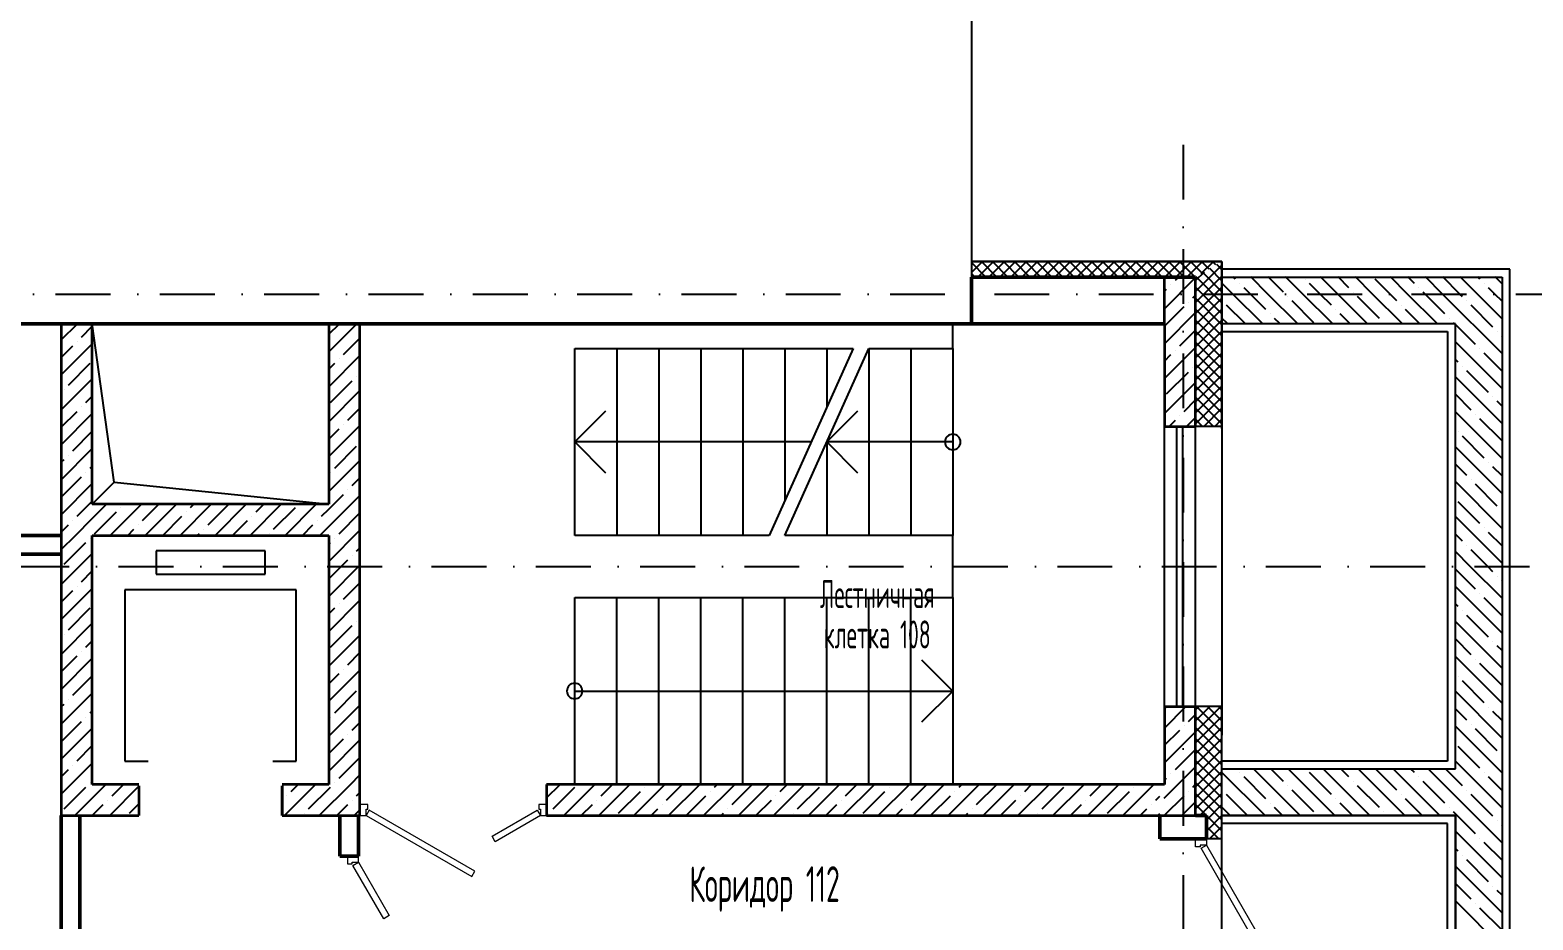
# Model space of a CAD drawing. Extents: x -1560602 to 321118, y -2308202 to -430103.
# Drawn here: x -1491295 to -1481636, y -2035424 to -2029707 of the extents above; entities that cross this region are included whole.
import ezdxf
from ezdxf.enums import TextEntityAlignment as Align

# ---------------------------------------------------------------- set-up
doc = ezdxf.new("R2010")
doc.units = 0
doc.header["$MEASUREMENT"] = 0
doc.linetypes.add('Dot & Dashed', pattern=[670.277762, 352.777767, -176.388884, 0, -141.111112])
doc.linetypes.add('Штрихпунктирная', pattern=[0.670278, 0.352778, -0.176389, 0, -0.141111])
doc.layers.get('0').update_dxf_attribs({"color": 255, "linetype": 'CONTINUOUS'})
for name, color, linetype, lineweight in [('Двери', 4, 'CONTINUOUS', 15), ('Диафрагма', 2, 'CONTINUOUS', 35), ('монолитная стена', 2, 'CONTINUOUS', 25), ('стены', 5, 'CONTINUOUS', 50)]:
    doc.layers.add(name, color=color, linetype=linetype, lineweight=lineweight)
for name, color, linetype in [('Оси', 253, 'Dot & Dashed'), ('отделка', 240, 'CONTINUOUS'), ('Текст', 7, 'CONTINUOUS'), ('Утеплитель', 6, 'CONTINUOUS')]:
    doc.layers.add(name, color=color, linetype=linetype)
doc.styles.get("Standard").update_dxf_attribs({"font": 'spds.shx', "width": 0.7, "height": 250})

msp = doc.modelspace()

# ---------------------------------------------------------------- linework, layer by layer
at = {"color": 0, "ltscale": 100}
for p, q in [((-1485244.7, -2026863.4), (-1485244.7, -2031193.4)), ((-1483634.7, -2031193.4), (-1483634.7, -2034236.3)), ((-1481784.7, -2031243.4), (-1483634.7, -2031243.4)), ((-1481784.7, -2039834.2), (-1481784.7, -2031243.4)), ((-1490753.3, -2032612), (-1490894.7, -2031593.4)), ((-1485364.7, -2031753.4), (-1485364.7, -2031593.4)), ((-1483634.7, -2031643.4), (-1482184.7, -2031643.4)), ((-1482184.7, -2031643.4), (-1482184.7, -2034403.4)), ((-1487794.7, -2032953.4), (-1487794.7, -2031753.4)), ((-1487794.7, -2031753.4), (-1486004.7, -2031753.4)), ((-1487524.7, -2031753.4), (-1487524.7, -2032953.4)), ((-1487254.7, -2031753.4), (-1487254.7, -2032953.4)), ((-1486984.7, -2031753.4), (-1486984.7, -2032953.4)), ((-1486714.7, -2031753.4), (-1486714.7, -2032953.4)), ((-1486004.7, -2031753.4), (-1486544.7, -2032953.4)), ((-1486444.7, -2032953.4), (-1485904.7, -2031753.4)), ((-1486444.7, -2031753.4), (-1486444.7, -2032731.4)), ((-1486174.7, -2031753.4), (-1486174.7, -2032131.4)), ((-1485904.7, -2031753.4), (-1485364.7, -2031753.4)), ((-1485904.7, -2031753.4), (-1485904.7, -2032953.4)), ((-1485634.7, -2031753.4), (-1485634.7, -2032953.4)), ((-1485364.7, -2031753.4), (-1485364.7, -2032953.4)), ((-1487794.7, -2032353.4), (-1487594.7, -2032153.4)), ((-1486174.7, -2032353.4), (-1485974.7, -2032153.4)), ((-1487594.7, -2032553.4), (-1487794.7, -2032353.4)), ((-1486274.7, -2032353.4), (-1487794.7, -2032353.4)), ((-1486174.7, -2032353.4), (-1486174.7, -2032953.4)), ((-1485974.7, -2032553.4), (-1486174.7, -2032353.4)), ((-1485364.7, -2032353.4), (-1486174.7, -2032353.4)), ((-1490894.7, -2032753.4), (-1490753.3, -2032612)), ((-1490753.3, -2032612), (-1489374.7, -2032753.4)), ((-1486544.7, -2032953.4), (-1487794.7, -2032953.4)), ((-1485364.7, -2032953.4), (-1486444.7, -2032953.4)), ((-1485364.7, -2033353.4), (-1485364.7, -2032953.4)), ((-1490484.7, -2033053.4), (-1490484.7, -2033203.4)), ((-1489784.7, -2033053.4), (-1490484.7, -2033053.4)), ((-1489784.7, -2033203.4), (-1489784.7, -2033053.4)), ((-1490484.7, -2033203.4), (-1489784.7, -2033203.4)), ((-1489584.7, -2033303.4), (-1490684.7, -2033303.4)), ((-1490684.7, -2033303.4), (-1490684.7, -2034403.4)), ((-1489584.7, -2034403.4), (-1489584.7, -2033303.4)), ((-1487794.7, -2034553.4), (-1487794.7, -2033353.4)), ((-1487794.7, -2033353.4), (-1485364.7, -2033353.4)), ((-1487524.7, -2034553.4), (-1487524.7, -2033353.4)), ((-1487254.7, -2034553.4), (-1487254.7, -2033353.4)), ((-1486984.7, -2034553.4), (-1486984.7, -2033353.4)), ((-1486714.7, -2034553.4), (-1486714.7, -2033353.4)), ((-1486444.7, -2034553.4), (-1486444.7, -2033353.4)), ((-1486174.7, -2034553.4), (-1486174.7, -2033353.4)), ((-1485904.7, -2034553.4), (-1485904.7, -2033353.4)), ((-1485634.7, -2034553.4), (-1485634.7, -2033353.4)), ((-1485364.7, -2033353.4), (-1485364.7, -2034553.4)), ((-1485564.7, -2033753.4), (-1485364.7, -2033953.4)), ((-1487794.7, -2033953.4), (-1485364.7, -2033953.4)), ((-1485364.7, -2033953.4), (-1485564.7, -2034153.4)), ((-1490684.7, -2034403.4), (-1490534.7, -2034403.4)), ((-1489734.7, -2034403.4), (-1489584.7, -2034403.4)), ((-1482184.7, -2034403.4), (-1483634.7, -2034403.4)), ((-1485394.7, -2034553.4), (-1487824.7, -2034553.4)), ((-1483634.7, -2036553.4), (-1483634.7, -2034753.4)), ((-1483634.7, -2034753.4), (-1482134.7, -2034753.4)), ((-1482134.7, -2034753.4), (-1482134.7, -2036553.4)), ((-1482184.7, -2034803.4), (-1483634.7, -2034803.4)), ((-1482184.7, -2039834.2), (-1482184.7, -2034803.4))]:
    msp.add_line(p, q, dxfattribs=at)
for centre, start, end in [((-1485364.7, -2032353.4), 90, 270), ((-1485364.7, -2032353.4), 270, 90), ((-1487794.7, -2033953.4), 90, 270), ((-1487794.7, -2033953.4), 270, 90)]:
    msp.add_arc(centre, 50, start, end, dxfattribs=at)
at = {"layer": 'Двери', "color": 0, "linetype": 'Continuous'}
for p, q in [((-1489124.7, -2034683.4), (-1489174.7, -2034683.4)), ((-1489174.7, -2034753.4), (-1489134.7, -2034753.4)), ((-1489134.7, -2034753.4), (-1489134.7, -2034713.4)), ((-1489134.7, -2034713.4), (-1489124.7, -2034713.4)), ((-1489114.7, -2034718.8), (-1489134.7, -2034753.4)), ((-1489134.7, -2034753.4), (-1488455.8, -2035145.4)), ((-1489124.7, -2034713.4), (-1489124.7, -2034683.4)), ((-1488435.8, -2035110.8), (-1489114.7, -2034718.8)), ((-1488325.7, -2034886.8), (-1488034.7, -2034718.8)), ((-1488014.7, -2034753.4), (-1488305.7, -2034921.4)), ((-1488034.7, -2034718.8), (-1488014.7, -2034753.4)), ((-1487974.7, -2034683.4), (-1488024.7, -2034683.4)), ((-1488024.7, -2034683.4), (-1488024.7, -2034713.4)), ((-1488024.7, -2034713.4), (-1488014.7, -2034713.4)), ((-1488014.7, -2034713.4), (-1488014.7, -2034753.4)), ((-1488014.7, -2034753.4), (-1487974.7, -2034753.4)), ((-1488305.7, -2034921.4), (-1488325.7, -2034886.8)), ((-1483804.7, -2034953.4), (-1483804.7, -2034903.4)), ((-1483774.7, -2034953.4), (-1483804.7, -2034953.4)), ((-1483734.7, -2034943.4), (-1483774.7, -2034943.4)), ((-1483774.7, -2034943.4), (-1483774.7, -2034953.4)), ((-1483769.4, -2034963.4), (-1483734.7, -2034943.4)), ((-1483734.7, -2034903.4), (-1483734.7, -2034943.4)), ((-1483734.7, -2034943.4), (-1483237.7, -2035804.3)), ((-1489254.7, -2035013.4), (-1489254.7, -2035063.4)), ((-1489224.7, -2035063.4), (-1489224.7, -2035053.4)), ((-1489224.7, -2035053.4), (-1489184.7, -2035053.4)), ((-1489219.4, -2035073.4), (-1489184.7, -2035053.4)), ((-1489184.7, -2035053.4), (-1489184.7, -2035013.4)), ((-1489184.7, -2035053.4), (-1488986.7, -2035396.4)), ((-1483272.4, -2035824.3), (-1483769.4, -2034963.4)), ((-1489254.7, -2035063.4), (-1489224.7, -2035063.4)), ((-1489021.4, -2035416.4), (-1489219.4, -2035073.4)), ((-1488455.8, -2035145.4), (-1488435.8, -2035110.8)), ((-1488986.7, -2035396.4), (-1489021.4, -2035416.4))]:
    msp.add_line(p, q, dxfattribs=at)
at = {"layer": 'Диафрагма', "color": 0, "ltscale": 100}
for p, q in [((-1484004.7, -2031593.4), (-1484004.7, -2031293.4)), ((-1483804.7, -2032253.4), (-1483804.7, -2031293.4)), ((-1491094.7, -2031593.4), (-1491094.7, -2033353.4)), ((-1490894.7, -2031593.4), (-1489374.7, -2031593.4)), ((-1490894.7, -2032753.4), (-1490894.7, -2031593.4)), ((-1490894.7, -2032753.4), (-1490894.7, -2031593.4)), ((-1490894.7, -2031593.4), (-1489374.7, -2031593.4)), ((-1489374.7, -2031593.4), (-1489374.7, -2032753.4)), ((-1489374.7, -2031593.4), (-1489374.7, -2032753.4)), ((-1489174.7, -2034753.4), (-1489174.7, -2031593.4)), ((-1484004.7, -2031593.4), (-1484004.7, -2032253.4)), ((-1484004.7, -2032253.4), (-1483804.7, -2032253.4)), ((-1489374.7, -2032753.4), (-1490894.7, -2032753.4)), ((-1489374.7, -2032753.4), (-1490894.7, -2032753.4)), ((-1490894.7, -2032953.4), (-1489374.7, -2032953.4)), ((-1490894.7, -2034553.4), (-1490894.7, -2032953.4)), ((-1489374.7, -2032953.4), (-1489374.7, -2034553.4)), ((-1491094.7, -2033353.4), (-1491094.7, -2034753.4)), ((-1484004.7, -2034053.4), (-1484004.7, -2034553.4)), ((-1484004.7, -2034053.4), (-1483804.7, -2034053.4)), ((-1483804.7, -2034753.4), (-1483804.7, -2034053.4)), ((-1490594.7, -2034553.4), (-1490894.7, -2034553.4)), ((-1490594.7, -2034563.4), (-1490594.7, -2034753.4)), ((-1489374.7, -2034553.4), (-1489674.7, -2034553.4)), ((-1489674.7, -2034563.4), (-1489674.7, -2034753.4)), ((-1484004.7, -2034553.4), (-1487974.7, -2034553.4)), ((-1487974.7, -2034553.4), (-1487974.7, -2034753.4)), ((-1491094.7, -2034753.4), (-1490594.7, -2034753.4)), ((-1489674.7, -2034753.4), (-1489174.7, -2034753.4)), ((-1487974.7, -2034753.4), (-1485934.7, -2034753.4)), ((-1485934.7, -2034753.4), (-1485934.7, -2034753.4)), ((-1485934.7, -2034753.4), (-1485734.7, -2034753.4)), ((-1485734.7, -2034753.4), (-1484034.7, -2034753.4)), ((-1485734.7, -2034753.4), (-1485734.7, -2034753.4)), ((-1484034.7, -2034753.4), (-1483804.7, -2034753.4))]:
    msp.add_line(p, q, dxfattribs=at)
at = {"layer": 'Диафрагма', "color": 0, "lineweight": -3, "ltscale": 100}
for p, q in [((-1484004.7, -2031497.5), (-1483804.7, -2031297.5)), ((-1484004.7, -2031385.2), (-1483990.4, -2031370.8)), ((-1483962.3, -2031342.8), (-1483962.3, -2031342.8)), ((-1483934.2, -2031314.7), (-1483913, -2031293.4)), ((-1483850.1, -2031455), (-1483850.1, -2031455)), ((-1483822, -2031427), (-1483804.7, -2031409.7)), ((-1484004.7, -2031609.7), (-1483878.1, -2031483.1)), ((-1484004.7, -2031722), (-1483804.7, -2031522)), ((-1491094.7, -2031697.8), (-1490990.4, -2031593.4)), ((-1490964.3, -2031679.5), (-1490894.7, -2031610)), ((-1489374.7, -2031773.8), (-1489194.4, -2031593.4)), ((-1489374.7, -2031661.6), (-1489306.6, -2031593.4)), ((-1483906.2, -2031735.7), (-1483804.7, -2031634.2)), ((-1491094.7, -2031922.3), (-1490894.7, -2031722.3)), ((-1491094.7, -2031810), (-1491020.4, -2031735.7)), ((-1490992.3, -2031707.6), (-1490992.3, -2031707.6)), ((-1489280.5, -2031791.8), (-1489174.7, -2031686.1)), ((-1484004.7, -2031946.5), (-1483804.7, -2031746.5)), ((-1483934.2, -2031763.7), (-1483934.2, -2031763.7)), ((-1491048.4, -2031988.2), (-1490908.1, -2031847.9)), ((-1489374.7, -2031998.3), (-1489174.7, -2031798.3)), ((-1489374.7, -2031886.1), (-1489336.6, -2031847.9)), ((-1489308.5, -2031819.9), (-1489308.5, -2031819.9)), ((-1484004.7, -2031834.2), (-1483962.3, -2031791.8)), ((-1491094.7, -2032146.8), (-1490894.7, -2031946.8)), ((-1489364.7, -2032100.5), (-1489224.3, -2031960.2)), ((-1489196.3, -2031932.1), (-1489196.3, -2031932.1)), ((-1483990.4, -2032044.4), (-1483850.1, -2031904)), ((-1483822, -2031876), (-1483822, -2031876)), ((-1491076.5, -2032016.3), (-1491076.5, -2032016.3)), ((-1490936.2, -2032100.5), (-1490894.7, -2032059)), ((-1489374.7, -2032222.8), (-1489174.7, -2032022.8)), ((-1484004.7, -2032171), (-1483804.7, -2031971)), ((-1491094.7, -2032259), (-1490992.3, -2032156.6)), ((-1490964.3, -2032128.5), (-1490964.3, -2032128.5)), ((-1489252.4, -2032212.7), (-1489174.7, -2032135.1)), ((-1483878.1, -2032156.6), (-1483804.7, -2032083.2)), ((-1491094.7, -2032371.3), (-1490894.7, -2032171.3)), ((-1489374.7, -2032447.3), (-1489174.7, -2032247.3)), ((-1489280.5, -2032240.8), (-1489280.5, -2032240.8)), ((-1483974.9, -2032253.4), (-1483934.2, -2032212.7)), ((-1483906.2, -2032184.7), (-1483906.2, -2032184.7)), ((-1483862.7, -2032253.4), (-1483804.7, -2032195.5)), ((-1491020.4, -2032409.2), (-1490894.7, -2032283.5)), ((-1489374.7, -2032335.1), (-1489308.5, -2032268.9)), ((-1491094.7, -2032595.8), (-1490894.7, -2032395.8)), ((-1491048.4, -2032437.2), (-1491048.4, -2032437.2)), ((-1489336.6, -2032521.4), (-1489196.3, -2032381.1)), ((-1491094.7, -2032483.5), (-1491076.5, -2032465.3)), ((-1490908.1, -2032521.4), (-1490894.7, -2032508)), ((-1489374.7, -2032671.8), (-1489174.7, -2032471.8)), ((-1491094.7, -2032708), (-1490964.3, -2032577.6)), ((-1491094.7, -2032820.3), (-1490894.7, -2032620.3)), ((-1490936.2, -2032549.5), (-1490936.2, -2032549.5)), ((-1489364.7, -2032549.5), (-1489364.7, -2032549.5)), ((-1489224.3, -2032633.7), (-1489174.7, -2032584.1)), ((-1490992.3, -2032830.1), (-1490894.7, -2032732.6)), ((-1489374.7, -2032784.1), (-1489280.5, -2032689.8)), ((-1489374.7, -2032896.4), (-1489174.7, -2032696.4)), ((-1489252.4, -2032661.8), (-1489252.4, -2032661.8)), ((-1490894.7, -2032844.8), (-1490803.4, -2032753.4)), ((-1490880.1, -2032942.4), (-1490739.8, -2032802.1)), ((-1490778.9, -2032953.4), (-1490578.9, -2032753.4)), ((-1490711.7, -2032774), (-1490711.7, -2032774)), ((-1490571.4, -2032858.2), (-1490466.6, -2032753.4)), ((-1490554.4, -2032953.4), (-1490354.4, -2032753.4)), ((-1490442.1, -2032953.4), (-1490318.8, -2032830.1)), ((-1490329.9, -2032953.4), (-1490129.9, -2032753.4)), ((-1490290.7, -2032802.1), (-1490290.7, -2032802.1)), ((-1490262.7, -2032774), (-1490242.1, -2032753.4)), ((-1490150.4, -2032886.3), (-1490017.6, -2032753.4)), ((-1490105.4, -2032953.4), (-1489905.4, -2032753.4)), ((-1489880.8, -2032953.4), (-1489680.8, -2032753.4)), ((-1489869.8, -2032830.1), (-1489869.8, -2032830.1)), ((-1489841.7, -2032802.1), (-1489793.1, -2032753.4)), ((-1489729.5, -2032914.3), (-1489589.2, -2032774)), ((-1489656.3, -2032953.4), (-1489456.3, -2032753.4)), ((-1489420.8, -2032830.1), (-1489374.7, -2032784.1)), ((-1489308.5, -2032942.4), (-1489174.7, -2032808.6)), ((-1491094.7, -2032932.6), (-1491048.4, -2032886.3)), ((-1491020.4, -2032858.2), (-1491020.4, -2032858.2)), ((-1491003.4, -2032953.4), (-1490894.7, -2032844.8)), ((-1490666.6, -2032953.4), (-1490627.5, -2032914.3)), ((-1490599.4, -2032886.3), (-1490599.4, -2032886.3)), ((-1490178.5, -2032914.3), (-1490178.5, -2032914.3)), ((-1489993.1, -2032953.4), (-1489897.9, -2032858.2)), ((-1489544.1, -2032953.4), (-1489476.9, -2032886.3)), ((-1489448.8, -2032858.2), (-1489448.8, -2032858.2)), ((-1489431.8, -2032953.4), (-1489374.7, -2032896.4)), ((-1489374.7, -2033120.9), (-1489174.7, -2032920.9)), ((-1491094.7, -2033044.8), (-1491003.4, -2032953.4)), ((-1491076.5, -2033138.8), (-1490936.2, -2032998.5)), ((-1490908.1, -2032970.4), (-1490908.1, -2032970.4)), ((-1490217.6, -2032953.4), (-1490206.5, -2032942.4)), ((-1489757.5, -2032942.4), (-1489757.5, -2032942.4)), ((-1489374.7, -2033008.6), (-1489364.7, -2032998.5)), ((-1489336.6, -2032970.4), (-1489336.6, -2032970.4)), ((-1491094.7, -2033269.3), (-1490894.7, -2033069.3)), ((-1489374.7, -2033233.1), (-1489252.4, -2033110.8)), ((-1489224.3, -2033082.7), (-1489224.3, -2033082.7)), ((-1489196.3, -2033054.6), (-1489174.7, -2033033.1)), ((-1490964.3, -2033251.1), (-1490894.7, -2033181.6)), ((-1489374.7, -2033345.4), (-1489174.7, -2033145.4)), ((-1491094.7, -2033493.8), (-1490894.7, -2033293.8)), ((-1491094.7, -2033381.6), (-1491020.4, -2033307.2)), ((-1490992.3, -2033279.1), (-1490992.3, -2033279.1)), ((-1489280.5, -2033363.3), (-1489174.7, -2033257.6)), ((-1489374.7, -2033569.9), (-1489174.7, -2033369.9)), ((-1489308.5, -2033391.4), (-1489308.5, -2033391.4)), ((-1491048.4, -2033559.8), (-1490908.1, -2033419.5)), ((-1489374.7, -2033457.6), (-1489336.6, -2033419.5)), ((-1489196.3, -2033503.6), (-1489196.3, -2033503.6)), ((-1491094.7, -2033718.3), (-1490894.7, -2033518.3)), ((-1491076.5, -2033587.8), (-1491076.5, -2033587.8)), ((-1489374.7, -2033794.4), (-1489174.7, -2033594.4)), ((-1489364.7, -2033672), (-1489224.3, -2033531.7)), ((-1490964.3, -2033700.1), (-1490964.3, -2033700.1)), ((-1490936.2, -2033672), (-1490894.7, -2033630.6)), ((-1491094.7, -2033830.6), (-1490992.3, -2033728.2)), ((-1491094.7, -2033942.8), (-1490894.7, -2033742.8)), ((-1489252.4, -2033784.3), (-1489174.7, -2033706.6)), ((-1491020.4, -2033980.7), (-1490894.7, -2033855.1)), ((-1489374.7, -2034018.9), (-1489174.7, -2033818.9)), ((-1489374.7, -2033906.6), (-1489308.5, -2033840.4)), ((-1489280.5, -2033812.3), (-1489280.5, -2033812.3)), ((-1491094.7, -2034167.3), (-1490894.7, -2033967.3)), ((-1489336.6, -2034093), (-1489196.3, -2033952.7)), ((-1491094.7, -2034055.1), (-1491076.5, -2034036.9)), ((-1491048.4, -2034008.8), (-1491048.4, -2034008.8)), ((-1490908.1, -2034093), (-1490894.7, -2034079.6)), ((-1489374.7, -2034243.4), (-1489174.7, -2034043.4)), ((-1484005, -2034191.8), (-1483866.6, -2034053.4)), ((-1483990.4, -2034064.9), (-1483990.4, -2034064.9)), ((-1491094.7, -2034279.6), (-1490964.3, -2034149.1)), ((-1490936.2, -2034121), (-1490936.2, -2034121)), ((-1489364.7, -2034121), (-1489364.7, -2034121)), ((-1489224.3, -2034205.2), (-1489174.7, -2034155.6)), ((-1483878.1, -2034177.2), (-1483878.1, -2034177.2)), ((-1483850.1, -2034149.1), (-1483804.7, -2034103.8)), ((-1491094.7, -2034391.8), (-1490894.7, -2034191.8)), ((-1489374.7, -2034355.6), (-1489280.5, -2034261.4)), ((-1489374.7, -2034467.9), (-1489174.7, -2034267.9)), ((-1489252.4, -2034233.3), (-1489252.4, -2034233.3)), ((-1484005.4, -2034416.7), (-1483804.7, -2034216)), ((-1484005.2, -2034304.3), (-1483906.2, -2034205.2)), ((-1490992.3, -2034401.7), (-1490894.7, -2034304.1)), ((-1483934.2, -2034457.8), (-1483804.7, -2034328.3)), ((-1491094.7, -2034616.4), (-1490894.7, -2034416.4)), ((-1491094.7, -2034504.1), (-1491048.4, -2034457.8)), ((-1491020.4, -2034429.7), (-1491020.4, -2034429.7)), ((-1489308.5, -2034513.9), (-1489174.7, -2034380.1)), ((-1484005.8, -2034641.6), (-1483804.7, -2034440.6)), ((-1491076.5, -2034710.4), (-1490936.2, -2034570.1)), ((-1491007.3, -2034753.4), (-1490807.3, -2034553.4)), ((-1490908.1, -2034542), (-1490908.1, -2034542)), ((-1490782.8, -2034753.4), (-1490594.7, -2034565.4)), ((-1490767.8, -2034626.2), (-1490695.1, -2034553.4)), ((-1489660.3, -2034753.4), (-1489460.3, -2034553.4)), ((-1489617.2, -2034598.1), (-1489572.5, -2034553.4)), ((-1489505, -2034710.4), (-1489364.7, -2034570.1)), ((-1489435.8, -2034753.4), (-1489235.8, -2034553.4)), ((-1489336.6, -2034542), (-1489336.6, -2034542)), ((-1489235.8, -2034553.4), (-1489174.7, -2034492.4)), ((-1487974.7, -2034639.4), (-1487888.7, -2034553.4)), ((-1487933.4, -2034710.4), (-1487793.1, -2034570.1)), ((-1487864.2, -2034753.4), (-1487664.2, -2034553.4)), ((-1487639.7, -2034753.4), (-1487439.7, -2034553.4)), ((-1487624.7, -2034626.2), (-1487552, -2034553.4)), ((-1487415.2, -2034753.4), (-1487215.2, -2034553.4)), ((-1487344.1, -2034570.1), (-1487344.1, -2034570.1)), ((-1487203.8, -2034654.2), (-1487103, -2034553.4)), ((-1487190.7, -2034753.4), (-1486990.7, -2034553.4)), ((-1486966.2, -2034753.4), (-1486766.2, -2034553.4)), ((-1486895.1, -2034570.1), (-1486878.5, -2034553.4)), ((-1486782.8, -2034682.3), (-1486654, -2034553.4)), ((-1486741.7, -2034753.4), (-1486541.7, -2034553.4)), ((-1486517.2, -2034753.4), (-1486317.2, -2034553.4)), ((-1486474.1, -2034598.1), (-1486429.5, -2034553.4)), ((-1486361.9, -2034710.4), (-1486221.6, -2034570.1)), ((-1486292.7, -2034753.4), (-1486092.7, -2034553.4)), ((-1486068.2, -2034753.4), (-1485868.2, -2034553.4)), ((-1486053.2, -2034626.2), (-1485980.4, -2034553.4)), ((-1485843.7, -2034753.4), (-1485643.7, -2034553.4)), ((-1485772.5, -2034570.1), (-1485772.5, -2034570.1)), ((-1485632.2, -2034654.2), (-1485531.4, -2034553.4)), ((-1485619.2, -2034753.4), (-1485419.2, -2034553.4)), ((-1485394.7, -2034753.4), (-1485194.7, -2034553.4)), ((-1485323.5, -2034570.1), (-1485306.9, -2034553.4)), ((-1485211.3, -2034682.3), (-1485082.4, -2034553.4)), ((-1485170.2, -2034753.4), (-1484970.2, -2034553.4)), ((-1484945.7, -2034753.4), (-1484745.7, -2034553.4)), ((-1484902.6, -2034598.1), (-1484857.9, -2034553.4)), ((-1484790.3, -2034710.4), (-1484650, -2034570.1)), ((-1484721.1, -2034753.4), (-1484521.1, -2034553.4)), ((-1484496.6, -2034753.4), (-1484296.6, -2034553.4)), ((-1484481.6, -2034626.2), (-1484408.9, -2034553.4)), ((-1484272.1, -2034753.4), (-1484072.1, -2034553.4)), ((-1484201, -2034570.1), (-1484201, -2034570.1)), ((-1484005.6, -2034529.2), (-1483990.4, -2034513.9)), ((-1483962.3, -2034485.9), (-1483962.3, -2034485.9)), ((-1483822, -2034570.1), (-1483804.7, -2034552.8)), ((-1490795.9, -2034654.2), (-1490795.9, -2034654.2)), ((-1489674.7, -2034655.6), (-1489673.3, -2034654.2)), ((-1489645.3, -2034626.2), (-1489645.3, -2034626.2)), ((-1489224.3, -2034654.2), (-1489224.3, -2034654.2)), ((-1489196.3, -2034626.2), (-1489174.7, -2034604.7)), ((-1487652.8, -2034654.2), (-1487652.8, -2034654.2)), ((-1487512.5, -2034738.4), (-1487372.2, -2034598.1)), ((-1487078.5, -2034753.4), (-1486951.2, -2034626.2)), ((-1486923.1, -2034598.1), (-1486923.1, -2034598.1)), ((-1486629.5, -2034753.4), (-1486530.3, -2034654.2)), ((-1486502.2, -2034626.2), (-1486502.2, -2034626.2)), ((-1486081.2, -2034654.2), (-1486081.2, -2034654.2)), ((-1485940.9, -2034738.4), (-1485800.6, -2034598.1)), ((-1485506.9, -2034753.4), (-1485379.7, -2034626.2)), ((-1485351.6, -2034598.1), (-1485351.6, -2034598.1)), ((-1485057.9, -2034753.4), (-1484958.7, -2034654.2)), ((-1484930.6, -2034626.2), (-1484930.6, -2034626.2)), ((-1484509.7, -2034654.2), (-1484509.7, -2034654.2)), ((-1484369.4, -2034738.4), (-1484229.1, -2034598.1)), ((-1484060.7, -2034654.2), (-1484034.7, -2034628.3)), ((-1484005.4, -2034753.4), (-1483878.1, -2034626.2)), ((-1483893.1, -2034753.4), (-1483804.7, -2034665.1)), ((-1483850.1, -2034598.1), (-1483850.1, -2034598.1)), ((-1490895.1, -2034753.4), (-1490823.9, -2034682.3)), ((-1490655.6, -2034738.4), (-1490594.7, -2034677.6)), ((-1489533, -2034738.4), (-1489533, -2034738.4)), ((-1489323.5, -2034753.4), (-1489252.4, -2034682.3)), ((-1489211.3, -2034753.4), (-1489174.7, -2034716.9)), ((-1487961.5, -2034738.4), (-1487961.5, -2034738.4)), ((-1487752, -2034753.4), (-1487680.9, -2034682.3)), ((-1487303, -2034753.4), (-1487259.9, -2034710.4)), ((-1487231.8, -2034682.3), (-1487231.8, -2034682.3)), ((-1486854, -2034753.4), (-1486839, -2034738.4)), ((-1486810.9, -2034710.4), (-1486810.9, -2034710.4)), ((-1486389.9, -2034738.4), (-1486389.9, -2034738.4)), ((-1486180.4, -2034753.4), (-1486109.3, -2034682.3)), ((-1485731.4, -2034753.4), (-1485688.4, -2034710.4)), ((-1485660.3, -2034682.3), (-1485660.3, -2034682.3)), ((-1485282.4, -2034753.4), (-1485267.4, -2034738.4)), ((-1485239.3, -2034710.4), (-1485239.3, -2034710.4)), ((-1484818.4, -2034738.4), (-1484818.4, -2034738.4)), ((-1484608.9, -2034753.4), (-1484537.8, -2034682.3)), ((-1484159.9, -2034753.4), (-1484116.8, -2034710.4)), ((-1484088.7, -2034682.3), (-1484088.7, -2034682.3)), ((-1484047.6, -2034753.4), (-1484034.7, -2034740.6))]:
    msp.add_line(p, q, dxfattribs=at)
at = {"layer": 'Диафрагма', "color": 0, "linetype": 'Continuous', "ltscale": 100}
for p, q in [((-1490594.7, -2034563.4), (-1490594.7, -2034753.4)), ((-1490594.7, -2034563.4), (-1490594.7, -2034753.4)), ((-1489674.7, -2034753.4), (-1489674.7, -2034563.4)), ((-1489674.7, -2034563.4), (-1489674.7, -2034753.4))]:
    msp.add_line(p, q, dxfattribs=at)
at = {"layer": 'монолитная стена', "color": 0, "ltscale": 100}
for p, q in [((-1483634.7, -2031293.4), (-1481834.7, -2031293.4)), ((-1481834.7, -2031293.4), (-1481834.7, -2039783.8)), ((-1482134.7, -2031593.4), (-1483634.7, -2031593.4)), ((-1482134.7, -2034453.4), (-1482134.7, -2031593.4)), ((-1483634.7, -2034453.4), (-1482134.7, -2034453.4)), ((-1482134.7, -2034753.4), (-1483634.7, -2034753.4)), ((-1482134.7, -2039783.8), (-1482134.7, -2034753.4))]:
    msp.add_line(p, q, dxfattribs=at)
at = {"layer": 'монолитная стена', "color": 0, "lineweight": -3, "ltscale": 100}
for p, q in [((-1483564.4, -2031403), (-1483634.7, -2031332.7)), ((-1483548.9, -2031306.3), (-1483562.2, -2031293)), ((-1483520.8, -2031334.4), (-1483520.8, -2031334.4)), ((-1483452.2, -2031403), (-1483492.8, -2031362.5)), ((-1483339.9, -2031403), (-1483449.9, -2031293)), ((-1483240.2, -2031390.5), (-1483337.7, -2031293)), ((-1483115.4, -2031403), (-1483225.4, -2031293)), ((-1483099.9, -2031306.3), (-1483099.9, -2031306.3)), ((-1483003.2, -2031403), (-1483071.8, -2031334.4)), ((-1482890.9, -2031403), (-1483000.9, -2031293)), ((-1482819.3, -2031362.5), (-1482888.7, -2031293)), ((-1482666.4, -2031403), (-1482776.4, -2031293)), ((-1482554.2, -2031403), (-1482650.9, -2031306.3)), ((-1482441.9, -2031403), (-1482551.9, -2031293)), ((-1482398.3, -2031334.4), (-1482439.7, -2031293)), ((-1482370.2, -2031362.5), (-1482370.2, -2031362.5)), ((-1482217.4, -2031403), (-1482327.4, -2031293)), ((-1482105.2, -2031403), (-1482215.2, -2031293)), ((-1481992.9, -2031403), (-1482102.9, -2031293)), ((-1481977.4, -2031306.3), (-1481990.6, -2031293)), ((-1481949.3, -2031334.4), (-1481949.3, -2031334.4)), ((-1481880.6, -2031403), (-1481921.2, -2031362.5)), ((-1481834.7, -2031336.7), (-1481878.4, -2031293)), ((-1483633.1, -2031446.7), (-1483633.1, -2031446.7)), ((-1483486.7, -2031593), (-1483605, -2031474.7)), ((-1483374.4, -2031593), (-1483564.4, -2031403)), ((-1483352.5, -2031502.8), (-1483452.2, -2031403)), ((-1483149.9, -2031593), (-1483339.9, -2031403)), ((-1483212.1, -2031418.6), (-1483212.1, -2031418.6)), ((-1483043.8, -2031587), (-1483184.1, -2031446.7)), ((-1482925.4, -2031593), (-1483115.4, -2031403)), ((-1482931.5, -2031474.7), (-1483003.2, -2031403)), ((-1482700.9, -2031593), (-1482890.9, -2031403)), ((-1482791.2, -2031390.5), (-1482791.2, -2031390.5)), ((-1482622.8, -2031558.9), (-1482763.1, -2031418.6)), ((-1482476.4, -2031593), (-1482666.4, -2031403)), ((-1482510.6, -2031446.7), (-1482554.2, -2031403)), ((-1482482.5, -2031474.7), (-1482482.5, -2031474.7)), ((-1482251.9, -2031593), (-1482441.9, -2031403)), ((-1482329.7, -2031403), (-1482342.2, -2031390.5)), ((-1482201.9, -2031530.8), (-1482329.7, -2031403)), ((-1481834.7, -2031785.7), (-1482217.4, -2031403)), ((-1482089.6, -2031418.6), (-1482105.2, -2031403)), ((-1482061.5, -2031446.7), (-1482061.5, -2031446.7)), ((-1481893.2, -2031615), (-1482033.5, -2031474.7)), ((-1481834.7, -2031561.2), (-1481992.9, -2031403)), ((-1481834.7, -2031448.9), (-1481880.6, -2031403)), ((-1483599, -2031593), (-1483634.7, -2031557.2)), ((-1483324.4, -2031530.8), (-1483324.4, -2031530.8)), ((-1483262.2, -2031593), (-1483296.3, -2031558.9)), ((-1482903.4, -2031502.8), (-1482903.4, -2031502.8)), ((-1482813.2, -2031593), (-1482875.4, -2031530.8)), ((-1482364.2, -2031593), (-1482454.4, -2031502.8)), ((-1482173.8, -2031558.9), (-1482173.8, -2031558.9)), ((-1482594.7, -2031587), (-1482594.7, -2031587)), ((-1482139.7, -2031593), (-1482145.7, -2031587)), ((-1482005.4, -2031727.3), (-1482134.7, -2031598)), ((-1481865.1, -2031643.1), (-1481865.1, -2031643.1)), ((-1481834.7, -2031673.5), (-1481837, -2031671.2)), ((-1481834.7, -2032010.2), (-1482134.7, -2031710.2)), ((-1481977.4, -2031755.3), (-1481977.4, -2031755.3)), ((-1482117.7, -2031839.5), (-1482134.7, -2031822.5)), ((-1482089.6, -2031867.6), (-1482089.6, -2031867.6)), ((-1481834.7, -2031898), (-1481949.3, -2031783.4)), ((-1481834.7, -2032234.7), (-1482134.7, -2031934.7)), ((-1481921.2, -2032036), (-1482061.5, -2031895.7)), ((-1482033.5, -2032148.2), (-1482134.7, -2032047)), ((-1481893.2, -2032064), (-1481893.2, -2032064)), ((-1481834.7, -2032122.5), (-1481865.1, -2032092.1)), ((-1481834.7, -2032459.2), (-1482134.7, -2032159.2)), ((-1482005.4, -2032176.3), (-1482005.4, -2032176.3)), ((-1481837, -2032344.7), (-1481977.4, -2032204.4)), ((-1482117.7, -2032288.6), (-1482117.7, -2032288.6)), ((-1481949.3, -2032456.9), (-1482089.6, -2032316.6)), ((-1481834.7, -2032683.7), (-1482134.7, -2032383.7)), ((-1482061.5, -2032569.2), (-1482134.7, -2032496)), ((-1481921.2, -2032485), (-1481921.2, -2032485)), ((-1481834.7, -2032571.5), (-1481893.2, -2032513.1)), ((-1481834.7, -2032908.2), (-1482134.7, -2032608.2)), ((-1482033.5, -2032597.2), (-1482033.5, -2032597.2)), ((-1481865.1, -2032765.6), (-1482005.4, -2032625.3)), ((-1481834.7, -2033132.7), (-1482134.7, -2032832.7)), ((-1481977.4, -2032877.9), (-1482117.7, -2032737.6)), ((-1481837, -2032793.7), (-1481837, -2032793.7)), ((-1481949.3, -2032905.9), (-1481949.3, -2032905.9)), ((-1482089.6, -2032990.1), (-1482134.7, -2032945)), ((-1482061.5, -2033018.2), (-1482061.5, -2033018.2)), ((-1481834.7, -2033020.5), (-1481921.2, -2032934)), ((-1482039, -2033153), (-1482134.7, -2033057.2)), ((-1481926.7, -2033153), (-1482033.5, -2033046.3)), ((-1482005.4, -2033298.8), (-1482134.7, -2033169.5)), ((-1481834.7, -2033357.2), (-1482039, -2033153)), ((-1481893.2, -2033186.6), (-1481926.7, -2033153)), ((-1481865.1, -2033214.6), (-1481865.1, -2033214.6)), ((-1481834.7, -2033581.8), (-1482134.7, -2033281.8)), ((-1481834.7, -2033245), (-1481837, -2033242.7)), ((-1482117.7, -2033411.1), (-1482134.7, -2033394)), ((-1481977.4, -2033326.9), (-1481977.4, -2033326.9)), ((-1481834.7, -2033469.5), (-1481949.3, -2033355)), ((-1481834.7, -2033806.3), (-1482134.7, -2033506.3)), ((-1482089.6, -2033439.1), (-1482089.6, -2033439.1)), ((-1481921.2, -2033607.5), (-1482061.5, -2033467.2)), ((-1482033.5, -2033719.8), (-1482134.7, -2033618.5)), ((-1481893.2, -2033635.6), (-1481893.2, -2033635.6)), ((-1481834.7, -2033694), (-1481865.1, -2033663.7)), ((-1481834.7, -2034030.8), (-1482134.7, -2033730.8)), ((-1482005.4, -2033747.8), (-1482005.4, -2033747.8)), ((-1481837, -2033916.2), (-1481977.4, -2033775.9)), ((-1482117.7, -2033860.1), (-1482117.7, -2033860.1)), ((-1481949.3, -2034028.5), (-1482089.6, -2033888.2)), ((-1481834.7, -2034255.3), (-1482134.7, -2033955.3)), ((-1482061.5, -2034140.7), (-1482134.7, -2034067.5)), ((-1481921.2, -2034056.5), (-1481921.2, -2034056.5)), ((-1481834.7, -2034143), (-1481893.2, -2034084.6)), ((-1481834.7, -2034479.8), (-1482134.7, -2034179.8)), ((-1482033.5, -2034168.8), (-1482033.5, -2034168.8)), ((-1481865.1, -2034337.2), (-1482005.4, -2034196.9)), ((-1481977.4, -2034449.4), (-1482117.7, -2034309.1)), ((-1481837, -2034365.2), (-1481837, -2034365.2)), ((-1483357.5, -2034753), (-1483634.7, -2034475.8)), ((-1483133, -2034753), (-1483433, -2034453)), ((-1483240.2, -2034533.6), (-1483320.8, -2034453)), ((-1482908.5, -2034753), (-1483208.5, -2034453)), ((-1482684, -2034753), (-1482984, -2034453)), ((-1482819.3, -2034505.6), (-1482871.8, -2034453)), ((-1482459.5, -2034753), (-1482759.5, -2034453)), ((-1482510.6, -2034589.7), (-1482647.3, -2034453)), ((-1482235, -2034753), (-1482535, -2034453)), ((-1482398.3, -2034477.5), (-1482422.7, -2034453)), ((-1481834.7, -2034928.8), (-1482310.5, -2034453)), ((-1482089.6, -2034561.7), (-1482198.2, -2034453)), ((-1481834.7, -2034704.3), (-1482134.7, -2034404.3)), ((-1483520.8, -2034477.5), (-1483520.8, -2034477.5)), ((-1483352.5, -2034645.9), (-1483492.8, -2034505.6)), ((-1483212.1, -2034561.7), (-1483212.1, -2034561.7)), ((-1482931.5, -2034617.8), (-1483071.8, -2034477.5)), ((-1482791.2, -2034533.6), (-1482791.2, -2034533.6)), ((-1482622.8, -2034702), (-1482763.1, -2034561.7)), ((-1482370.2, -2034505.6), (-1482370.2, -2034505.6)), ((-1482201.9, -2034673.9), (-1482342.2, -2034533.6)), ((-1481949.3, -2034477.5), (-1481949.3, -2034477.5)), ((-1481834.7, -2034592), (-1481921.2, -2034505.6)), ((-1483633.1, -2034589.7), (-1483633.1, -2034589.7)), ((-1483469.8, -2034753), (-1483605, -2034617.8)), ((-1483043.8, -2034730.1), (-1483184.1, -2034589.7)), ((-1482903.4, -2034645.9), (-1482903.4, -2034645.9)), ((-1482482.5, -2034617.8), (-1482482.5, -2034617.8)), ((-1482347.3, -2034753), (-1482454.4, -2034645.9)), ((-1482061.5, -2034589.7), (-1482061.5, -2034589.7)), ((-1481893.2, -2034758.1), (-1482033.5, -2034617.8)), ((-1483582, -2034753), (-1483634.7, -2034700.3)), ((-1483324.4, -2034673.9), (-1483324.4, -2034673.9)), ((-1483245.3, -2034753), (-1483296.3, -2034702)), ((-1482796.3, -2034753), (-1482875.4, -2034673.9)), ((-1482594.7, -2034730.1), (-1482594.7, -2034730.1)), ((-1482173.8, -2034702), (-1482173.8, -2034702)), ((-1482005.4, -2034870.4), (-1482145.7, -2034730.1)), ((-1481834.7, -2035153.3), (-1482134.7, -2034853.3)), ((-1481865.1, -2034786.2), (-1481865.1, -2034786.2)), ((-1481834.7, -2034816.5), (-1481837, -2034814.2)), ((-1481977.4, -2034898.4), (-1481977.4, -2034898.4)), ((-1481834.7, -2035041), (-1481949.3, -2034926.5)), ((-1482117.7, -2034982.6), (-1482134.7, -2034965.6)), ((-1482089.6, -2035010.7), (-1482089.6, -2035010.7)), ((-1481921.2, -2035179.1), (-1482061.5, -2035038.8)), ((-1481834.7, -2035377.8), (-1482134.7, -2035077.8)), ((-1482033.5, -2035291.3), (-1482134.7, -2035190.1)), ((-1481893.2, -2035207.1), (-1481893.2, -2035207.1)), ((-1481834.7, -2035265.6), (-1481865.1, -2035235.2)), ((-1481834.7, -2035602.3), (-1482134.7, -2035302.3)), ((-1482005.4, -2035319.4), (-1482005.4, -2035319.4)), ((-1481837, -2035487.8), (-1481977.4, -2035347.5))]:
    msp.add_line(p, q, dxfattribs=at)
at = {"layer": 'Оси', "color": 0, "linetype": 'Штрихпунктирная', "lineweight": -3, "ltscale": 1000}
for p, q in [((-1483884.7, -2030443.4), (-1483884.7, -2057488.4)), ((-1499175.3, -2031403.4), (-1479259.7, -2031403.4)), ((-1491094.7, -2032153.4), (-1491094.7, -2057618.4)), ((-1501452, -2033153.4), (-1479259.7, -2033153.4))]:
    msp.add_line(p, q, dxfattribs=at)
at = {"layer": 'отделка', "color": 0, "ltscale": 100}
for p, q in [((-1484004.7, -2034053.4), (-1484004.7, -2032253.4)), ((-1483925.6, -2034053.4), (-1483925.6, -2032253.4)), ((-1483885.6, -2034053.4), (-1483885.6, -2032253.4)), ((-1483804.7, -2034053.4), (-1483804.7, -2032253.4))]:
    msp.add_line(p, q, dxfattribs=at)
at = {"layer": 'стены', "color": 0, "ltscale": 100}
for p, q in [((-1483804.7, -2031293.4), (-1485244.7, -2031293.4)), ((-1485244.7, -2031593.4), (-1485244.7, -2031293.4)), ((-1493104.7, -2031593.4), (-1485244.7, -2031593.4)), ((-1485244.7, -2031593.4), (-1484004.9, -2031593.4)), ((-1492794.7, -2032953.4), (-1491094.7, -2032953.5)), ((-1491094.7, -2033073.4), (-1492794.7, -2033073.4)), ((-1491094.7, -2036193.4), (-1491094.7, -2034753.4)), ((-1490974.7, -2034753.4), (-1490974.7, -2037623.4)), ((-1489304.7, -2034753.4), (-1489304.7, -2035013.4)), ((-1489184.7, -2035013.4), (-1489184.7, -2034753.4)), ((-1484034.7, -2034753.4), (-1484034.7, -2034903.4)), ((-1483804.7, -2034753.4), (-1483734.7, -2034753.4)), ((-1483734.7, -2034753.4), (-1483734.7, -2034903.4)), ((-1483734.7, -2034903.4), (-1484034.7, -2034903.4)), ((-1489304.7, -2035013.4), (-1489184.7, -2035013.4))]:
    msp.add_line(p, q, dxfattribs=at)
at = {"layer": 'Утеплитель', "color": 0, "ltscale": 100}
for p, q in [((-1483634.7, -2031193.4), (-1485244.7, -2031193.4)), ((-1485244.7, -2031193.4), (-1483634.7, -2031193.4)), ((-1485244.7, -2031193.4), (-1485244.7, -2031293.4)), ((-1485244.7, -2031263.8), (-1485174.4, -2031193.4)), ((-1485151.3, -2031293.4), (-1485244.7, -2031200)), ((-1485222, -2031293.4), (-1485244.7, -2031270.7)), ((-1485203.7, -2031293.4), (-1485103.7, -2031193.4)), ((-1485080.6, -2031293.4), (-1485180.6, -2031193.4)), ((-1485133, -2031293.4), (-1485033, -2031193.4)), ((-1485009.9, -2031293.4), (-1485109.9, -2031193.4)), ((-1485062.2, -2031293.4), (-1484962.2, -2031193.4)), ((-1484939.2, -2031293.4), (-1485039.2, -2031193.4)), ((-1484991.5, -2031293.4), (-1484891.5, -2031193.4)), ((-1484868.5, -2031293.4), (-1484968.5, -2031193.4)), ((-1484920.8, -2031293.4), (-1484820.8, -2031193.4)), ((-1484797.8, -2031293.4), (-1484897.8, -2031193.4)), ((-1484850.1, -2031293.4), (-1484750.1, -2031193.4)), ((-1484727.1, -2031293.4), (-1484827.1, -2031193.4)), ((-1484779.4, -2031293.4), (-1484679.4, -2031193.4)), ((-1484656.4, -2031293.4), (-1484756.4, -2031193.4)), ((-1484708.7, -2031293.4), (-1484608.7, -2031193.4)), ((-1484585.6, -2031293.4), (-1484685.6, -2031193.4)), ((-1484638, -2031293.4), (-1484538, -2031193.4)), ((-1484514.9, -2031293.4), (-1484614.9, -2031193.4)), ((-1484567.3, -2031293.4), (-1484467.3, -2031193.4)), ((-1484444.2, -2031293.4), (-1484544.2, -2031193.4)), ((-1484496.6, -2031293.4), (-1484396.6, -2031193.4)), ((-1484373.5, -2031293.4), (-1484473.5, -2031193.4)), ((-1484425.9, -2031293.4), (-1484325.9, -2031193.4)), ((-1484302.8, -2031293.4), (-1484402.8, -2031193.4)), ((-1484355.1, -2031293.4), (-1484255.1, -2031193.4)), ((-1484232.1, -2031293.4), (-1484332.1, -2031193.4)), ((-1484284.4, -2031293.4), (-1484184.4, -2031193.4)), ((-1484161.4, -2031293.4), (-1484261.4, -2031193.4)), ((-1484213.7, -2031293.4), (-1484113.7, -2031193.4)), ((-1484090.7, -2031293.4), (-1484190.7, -2031193.4)), ((-1484143, -2031293.4), (-1484043, -2031193.4)), ((-1484020, -2031293.4), (-1484120, -2031193.4)), ((-1484072.3, -2031293.4), (-1483972.3, -2031193.4)), ((-1483949.2, -2031293.4), (-1484049.2, -2031193.4)), ((-1484001.6, -2031293.4), (-1483901.6, -2031193.4)), ((-1483878.5, -2031293.4), (-1483978.5, -2031193.4)), ((-1483930.9, -2031293.4), (-1483830.9, -2031193.4)), ((-1483807.8, -2031293.4), (-1483907.8, -2031193.4)), ((-1483860.2, -2031293.4), (-1483760.2, -2031193.4)), ((-1483762.2, -2031268.4), (-1483837.1, -2031193.4)), ((-1483804.7, -2031387.5), (-1483634.7, -2031217.5)), ((-1483804.7, -2031316.8), (-1483748, -2031260.1)), ((-1483804.7, -2031458.2), (-1483634.7, -2031288.2)), ((-1483767.6, -2031271.6), (-1483689.5, -2031193.4)), ((-1483717.6, -2031242.2), (-1483766.4, -2031193.4)), ((-1483634.7, -2031387.7), (-1483757.1, -2031265.4)), ((-1483634.7, -2031317), (-1483712.6, -2031239.2)), ((-1483673.1, -2031216), (-1483695.7, -2031193.4)), ((-1483634.7, -2031246.3), (-1483668, -2031213)), ((-1483634.7, -2032267.3), (-1483634.7, -2031193.4)), ((-1483804.7, -2031528.9), (-1483634.7, -2031358.9)), ((-1483634.7, -2031529.2), (-1483804.7, -2031359.2)), ((-1483634.7, -2031458.4), (-1483801.6, -2031291.6)), ((-1483804.7, -2031599.6), (-1483634.7, -2031429.6)), ((-1483634.7, -2031599.9), (-1483804.7, -2031429.9)), ((-1483804.7, -2031670.4), (-1483634.7, -2031500.4)), ((-1483634.7, -2031670.6), (-1483804.7, -2031500.6)), ((-1483804.7, -2031741.1), (-1483634.7, -2031571.1)), ((-1483634.7, -2031741.3), (-1483804.7, -2031571.3)), ((-1483804.7, -2031811.8), (-1483634.7, -2031641.8)), ((-1483634.7, -2031812), (-1483804.7, -2031642)), ((-1483804.7, -2031882.5), (-1483634.7, -2031712.5)), ((-1483634.7, -2031882.7), (-1483804.7, -2031712.7)), ((-1483804.7, -2031953.2), (-1483634.7, -2031783.2)), ((-1483634.7, -2031953.4), (-1483804.7, -2031783.4)), ((-1483804.7, -2032023.9), (-1483634.7, -2031853.9)), ((-1483634.7, -2032024.1), (-1483804.7, -2031854.1)), ((-1483804.7, -2032094.6), (-1483634.7, -2031924.6)), ((-1483634.7, -2032094.8), (-1483804.7, -2031924.8)), ((-1483804.7, -2032165.3), (-1483634.7, -2031995.3)), ((-1483634.7, -2032165.6), (-1483804.7, -2031995.6)), ((-1483804.7, -2032236), (-1483634.7, -2032066)), ((-1483634.7, -2032236.3), (-1483804.7, -2032066.3)), ((-1483688.3, -2032253.4), (-1483804.7, -2032137)), ((-1483751.4, -2032253.4), (-1483634.7, -2032136.8)), ((-1483759, -2032253.4), (-1483804.7, -2032207.7)), ((-1483634.7, -2032253.4), (-1483804.7, -2032253.4)), ((-1483680.7, -2032253.4), (-1483634.7, -2032207.5)), ((-1483634.7, -2034053.4), (-1483804.7, -2034053.4)), ((-1483804.7, -2034074.5), (-1483783.7, -2034053.4)), ((-1483804.7, -2034145.2), (-1483713, -2034053.4)), ((-1483804.7, -2034215.9), (-1483642.2, -2034053.4)), ((-1483634.7, -2034216.2), (-1483797.5, -2034053.4)), ((-1483634.7, -2034145.5), (-1483726.8, -2034053.4)), ((-1483634.7, -2034074.7), (-1483656, -2034053.4)), ((-1483634.7, -2034903.4), (-1483634.7, -2034053.4)), ((-1483804.7, -2034286.7), (-1483634.7, -2034116.7)), ((-1483634.7, -2034286.9), (-1483804.7, -2034116.9)), ((-1483804.7, -2034357.4), (-1483634.7, -2034187.4)), ((-1483634.7, -2034357.6), (-1483804.7, -2034187.6)), ((-1483804.7, -2034428.1), (-1483634.7, -2034258.1)), ((-1483634.7, -2034428.3), (-1483804.7, -2034258.3)), ((-1483804.7, -2034498.8), (-1483634.7, -2034328.8)), ((-1483634.7, -2034499), (-1483804.7, -2034329)), ((-1483804.7, -2034569.5), (-1483634.7, -2034399.5)), ((-1483634.7, -2034569.7), (-1483804.7, -2034399.7)), ((-1483804.7, -2034640.2), (-1483634.7, -2034470.2)), ((-1483634.7, -2034640.4), (-1483804.7, -2034470.4)), ((-1483804.7, -2034710.9), (-1483634.7, -2034540.9)), ((-1483634.7, -2034711.1), (-1483804.7, -2034541.1)), ((-1483634.7, -2034781.8), (-1483804.7, -2034611.8)), ((-1483776.6, -2034753.4), (-1483634.7, -2034611.6)), ((-1483634.7, -2034852.6), (-1483804.7, -2034682.6)), ((-1483804.6, -2034753.4), (-1483804.7, -2034753.3)), ((-1483734.7, -2034782.3), (-1483634.7, -2034682.3)), ((-1483734.7, -2034853), (-1483634.7, -2034753)), ((-1483654.6, -2034903.4), (-1483734.7, -2034823.3)), ((-1483714.4, -2034903.4), (-1483634.7, -2034823.8)), ((-1483725.3, -2034903.4), (-1483734.7, -2034894)), ((-1483634.7, -2034903.4), (-1483734.7, -2034903.4)), ((-1483643.7, -2034903.4), (-1483634.7, -2034894.5))]:
    msp.add_line(p, q, dxfattribs=at)

# ---------------------------------------------------------------- texts
at = {"layer": 'Текст', "width": 0.7}
for s, p in [('Лестничная', (-1485850, -2033420)), ('клетка 108', (-1485850, -2033680))]:
    msp.add_text(s, height=180, dxfattribs=at).set_placement(p, align=Align.CENTER)
at = {"layer": 'Текст', "color": 0, "width": 0.7}
msp.add_text('Коридор 112', height=230, dxfattribs=at).set_placement((-1487057.6, -2035309.1))

doc.saveas('drawing.dxf')
